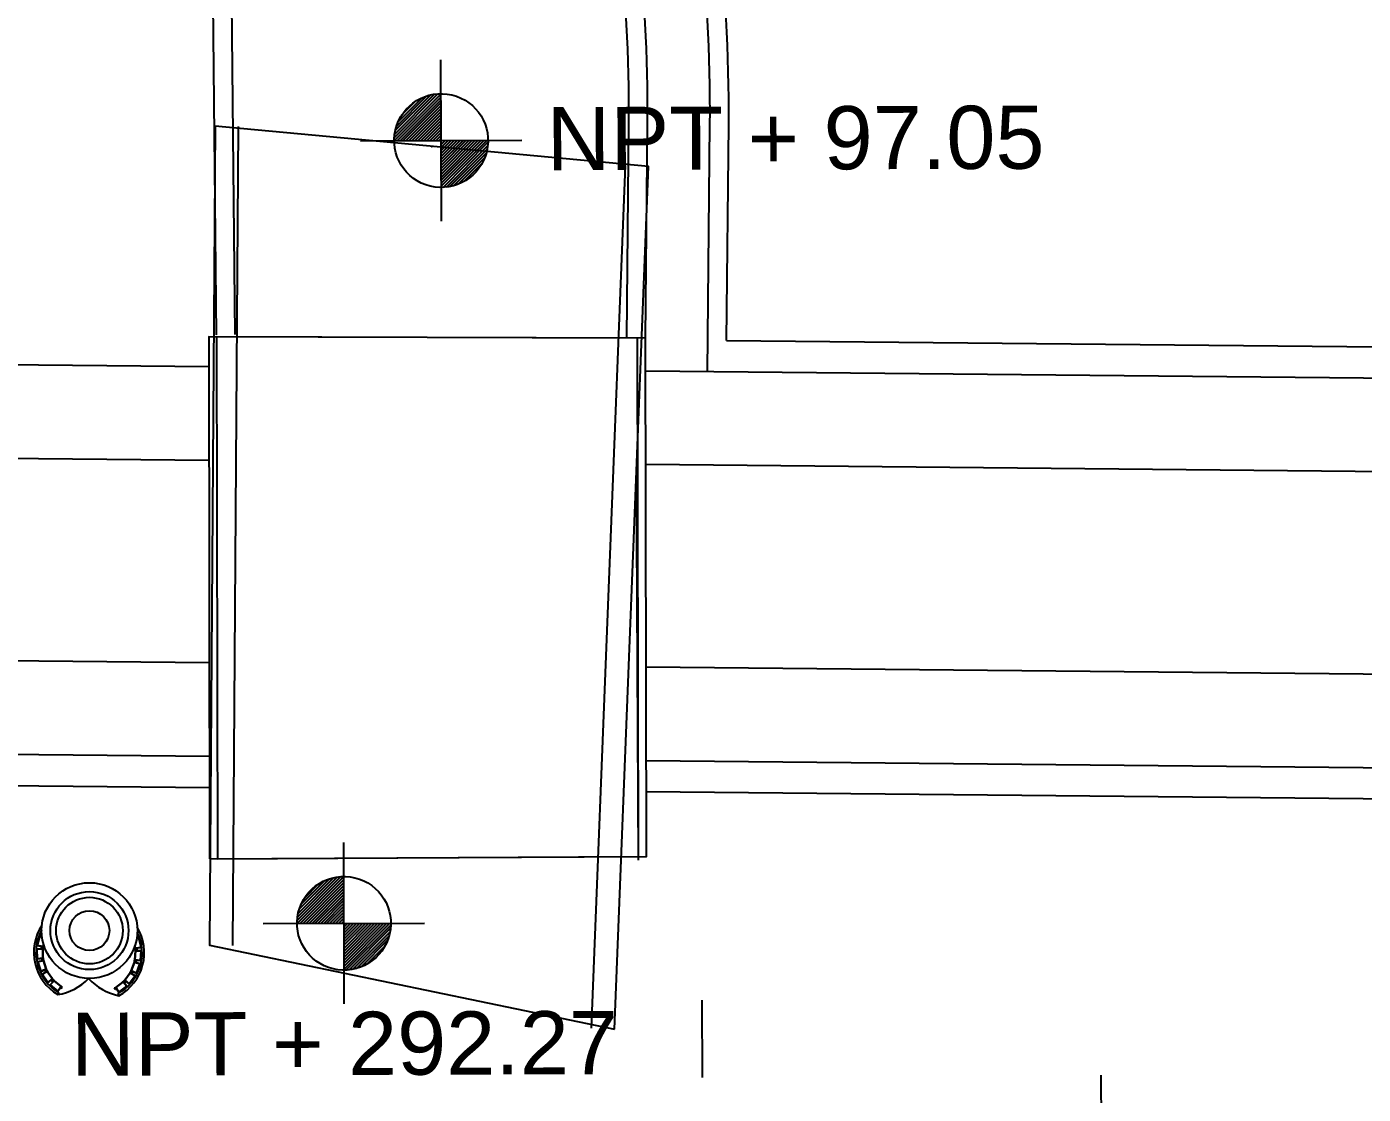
# Model space of a CAD drawing. Header units: millimetres. Extents: x 793 to 3159, y 750 to 2095.
# Drawn here: x 1310.57 to 1319.14, y 994.16 to 1001.01 of the extents above; entities that cross this region are included whole.
import ezdxf

# ---------------------------------------------------------------- set-up
doc = ezdxf.new("R2010")
doc.units = ezdxf.units.MM
for name, pattern in [('XR-CASETA$0$CONTINUA', [0]), ('XR-CASETA$0$HIDDEN', [9.524999999999999, 6.349999999999999, -3.174999999999999]), ('XR-CASETA$1$HIDDEN2', [4.7624999999999975, 3.174999999999999, -1.587499999999999])]:
    doc.linetypes.add(name, pattern=pattern)
for name, color, linetype in [('CVL_PT_PROY', 1, 'Continuous'), ('puente', 30, 'Continuous'), ('XR-CASETA$0$A-NIVEL', 4, 'Continuous'), ('XR-CASETA$0$A-Piso', 1, 'Continuous'), ('XR-CASETA$0$AI-CXF', 241, 'Continuous'), ('XR-CASETA$0$XR-PLAN MAESTRO$0$ARQ-MOBILIARIO', 1, 'Continuous'), ('XR-CASETA$1$A-MUROS-BAJO', 3, 'Continuous'), ('XR-CASETA$1$A-PROYECCIONES', 2, 'XR-CASETA$1$HIDDEN2')]:
    doc.layers.add(name, color=color, linetype=linetype)
doc.styles.add('XR-CASETA$0$kobalt', font='arial.ttf')

# ---------------------------------------------------------------- blocks, each defined once
blk = doc.blocks.new('XR-CASETA$0$NIVEL')
for p, q in [((0, -0.2554373083977452), (0, 0.2554373083977452)), ((-0.1484046465194524, -4.01701645387e-05), (-2.8422e-12, 0.1483644763520715)), ((-0.1480846658097334, 0.009740250192408), (-0.0097402502161685, 0.1480846657868824)), ((-0.147013592344706, 0.0202717633055727), (-0.0202717633302427, 0.147013592320036)), ((-0.1449608939166183, 0.0317849013808882), (-0.0317849014037393, 0.1449608938937672)), ((-0.1415157178672644, 0.0446905170765604), (-0.0446905171003209, 0.1415157178444133)), ((-0.1389040367286043, -2.09184e-11), (-2.8422e-12, 0.1389040367048437)), ((-0.1357886857114181, 0.0598779888814534), (-0.0598779889043044, 0.1357886856876576)), ((-0.1294435970813765, -2.09184e-11), (-2.8422e-12, 0.129443597057616)), ((-0.1247601133901526, 0.0803670008499467), (-0.0803670008727977, 0.1247601133673015)), ((-0.1199831574341488, -2.09184e-11), (-2.8422e-12, 0.1199831574103882)), ((-0.1105227177860115, -2.09184e-11), (-2.8422e-12, 0.1105227177631605)), ((-0.1010622781387838, -2.09184e-11), (-2.8422e-12, 0.1010622781150232)), ((-0.091601838491556, -2.09184e-11), (-2.8422e-12, 0.0916018384677955)), ((-0.0821413988434188, -2.09184e-11), (-2.8422e-12, 0.0821413988205677)), ((-0.072680959196191, -2.09184e-11), (-2.8422e-12, 0.0726809591724305)), ((-0.0632205195489633, -2.09184e-11), (-2.8422e-12, 0.0632205195252027)), ((-0.05376007990082599, -2.09184e-11), (-2.8422e-12, 0.0537600798779749)), ((-0.0442996402535982, -2.09184e-11), (-2.8422e-12, 0.0442996402307472)), ((-0.2554373083983137, 0), (0.2554373083983137, 0)), ((-0.0348392006063705, -2.09184e-11), (-2.8422e-12, 0.0348392005835194)), ((-0.0253787609582332, -2.09184e-11), (-2.8422e-12, 0.0253787609353822)), ((-0.015918321311915, -2.09184e-11), (-2.8422e-12, 0.0159183212881544)), ((-0.0064578816646872, -2.09184e-11), (-2.8422e-12, 0.0064578816400172)), ((-2.8422e-12, -0.0030025580072106), (0.0030025579834501, -2.09184e-11)), ((-2.8422e-12, -0.0124629976544384), (0.0124629976306778, -2.09184e-11)), ((-2.8422e-12, -0.0219234373016661), (0.0219234372779056, -2.09184e-11)), ((-2.8422e-12, -0.0313838769488939), (0.0313838769260428, -2.09184e-11)), ((-2.8422e-12, -0.0408443165970312), (0.0408443165732706, -2.09184e-11)), ((-2.8422e-12, -0.0503047562442589), (0.0503047562204984, -2.09184e-11)), ((-2.8422e-12, -0.0597651958914867), (0.0597651958686356, -2.09184e-11)), ((-2.8422e-12, -0.0692256355396239), (0.0692256355158634, -2.09184e-11)), ((-2.8422e-12, -0.0786860751868517), (0.0786860751630911, -2.09184e-11)), ((-2.8422e-12, -0.0881465148340794), (0.0881465148112284, -2.09184e-11)), ((-2.8422e-12, -0.0976069544822167), (0.0976069544584562, -2.09184e-11)), ((-2.8422e-12, -0.1070673941285349), (0.1070673941056839, -2.09184e-11)), ((-2.8422e-12, -0.1165278337766722), (0.1165278337538211, -2.09184e-11)), ((-2.8422e-12, -0.1259882734238999), (0.1259882734010489, -2.09184e-11)), ((-2.8422e-12, -0.1354487130720372), (0.1354487130473672, -2.09184e-11)), ((-2.8422e-12, -0.144909152719265), (0.1449091526955044, -2.09184e-11)), ((0.0060899468461457, -0.1482796455184143), (0.1482796454946538, -0.0060899468689968)), ((0.0163261410615405, -0.1475038909502473), (0.1475038909273962, -0.0163261410843916)), ((0.0274457977265001, -0.1458446739334249), (0.1458446739096644, -0.0274457977493512)), ((0.0397760712793343, -0.1429748400269091), (0.142974840004058, -0.0397760713021853)), ((0.0539669818025459, -0.1382443691509252), (0.1382443691280741, -0.053966981825397)), ((0.0717826238477528, -0.129889166754765), (0.1298891667310045, -0.0717826238706039))]:
    blk.add_line(p, q)
blk.add_circle((0, 0), 0.1484046519540825)
blk = doc.blocks.new('XR-CASETA$0$XR-PLAN MAESTRO$0$A$C79107217')
at = {"layer": 'XR-CASETA$0$XR-PLAN MAESTRO$0$ARQ-MOBILIARIO'}
for p, q in [((0.0204119103785558, 0.3347278035409147), (0.0250990946389038, 0.3540486402134206)), ((0.0204119103785843, 0.3347278035409431), (0.0250990946389038, 0.3540486402134491)), ((0.0250990946389607, 0.3540486402136764), (0.020411910378499, 0.3347278035406305)), ((0.0364528160902467, 0.3738342327331736), (0.0214372172214894, 0.311939091179255)), ((0.0364528160902467, 0.3738342327331736), (0.0214372172214894, 0.311939091179255)), ((0.0214372172214894, 0.311939091179255), (0.0364528160902467, 0.3738342327331736)), ((0.0503356544976441, 0.3688095174270529), (0.0317042063974498, 0.3748673004978401)), ((0.031743367201841, 0.3749767326713709), (0.0364528160902467, 0.3738342327331736)), ((0.031743367201841, 0.3749767326713709), (0.0364528160902467, 0.3738342327331736)), ((0.0364528160902467, 0.3738342327331736), (0.031743367201841, 0.3749767326713709)), ((0.0390239416713314, 0.3729982633047939), (0.0364528160902467, 0.3738342327331736)), ((0.0364528160902467, 0.3738342327331736), (0.050256531974668, 0.3693461266047961)), ((0.6576146756025594, 0.3688095174270529), (0.6762461237027253, 0.3748673004978401)), ((0.6714975140099569, 0.3738342327331736), (0.6576937981255071, 0.3693461266047961)), ((0.6689263884288721, 0.3729982633047939), (0.6714975140099569, 0.3738342327331736)), ((0.6762069628983342, 0.3749767326713709), (0.6714975140099569, 0.3738342327331736)), ((0.6762069628983342, 0.3749767326713709), (0.6714975140099569, 0.3738342327331736)), ((0.6714975140099569, 0.3738342327331736), (0.6762069628983342, 0.3749767326713709)), ((0.6714975140099569, 0.3738342327331736), (0.6865131128787141, 0.311939091179255)), ((0.6714975140099569, 0.3738342327331736), (0.6865131128787141, 0.311939091179255)), ((0.6865131128787141, 0.311939091179255), (0.6714975140099569, 0.3738342327331736)), ((0.6875384197216193, 0.3347278035409147), (0.6828512354612997, 0.3540486402134206)), ((0.6875384197216193, 0.3347278035409431), (0.6828512354612714, 0.3540486402134491)), ((0.6828512354612144, 0.3540486402136764), (0.6875384197216761, 0.3347278035406305)), ((0.0150777909487374, 0.2491007999247188), (0.0141318025964949, 0.2689595393624984)), ((0.0150777909487374, 0.2491007999247188), (0.0141318025964949, 0.2689595393624984)), ((0.0141318025964949, 0.2689595393627258), (0.0150777909487374, 0.2491007999245767)), ((0.0146108104374321, 0.2909118049245478), (0.0194513729842072, 0.2911423893381197)), ((0.0146108104374321, 0.2909118049245478), (0.0194513729842072, 0.2911423893381197)), ((0.0194513729842072, 0.2911423893381197), (0.0146108104374321, 0.2909118049245478)), ((0.0214372172214894, 0.311939091179255), (0.0167277683403313, 0.3130815911156901)), ((0.0214372172214894, 0.311939091179255), (0.0167277683403313, 0.3130815911156901)), ((0.0167277683403313, 0.3130815911156901), (0.0214372172214894, 0.311939091179255)), ((0.0562841083665546, 0.2900828999270573), (0.0194513729842072, 0.2911423893381197)), ((0.0194513729842072, 0.2911423893381197), (0.0562841083665546, 0.2900828999270573)), ((0.0194513729842072, 0.2911423893381197), (0.0224818878610904, 0.2275240528544486)), ((0.0194513729842072, 0.2911423893381197), (0.0224818878610904, 0.2275240528544486)), ((0.0224818878610904, 0.2275240528544486), (0.0194513729842072, 0.2911423893381197)), ((0.0214372172214894, 0.311939091179255), (0.0550976627509385, 0.3064502409726799)), ((0.0585136971785119, 0.305893204338787), (0.0214372172214894, 0.311939091179255)), ((0.0562841083665546, 0.2900828999270573), (0.0590471308944416, 0.2320799189049296)), ((0.0590471308944416, 0.2320799189049296), (0.0562841083665546, 0.2900828999270573)), ((0.6516662217336205, 0.2900828999270573), (0.6489031992057335, 0.2320799189049296)), ((0.6489031992057335, 0.2320799189049296), (0.6516662217336205, 0.2900828999270573)), ((0.6494366329216917, 0.305893204338787), (0.6865131128787141, 0.311939091179255)), ((0.6516662217336205, 0.2900828999270573), (0.6884989571159679, 0.2911423893381197)), ((0.6884989571159679, 0.2911423893381197), (0.6516662217336205, 0.2900828999270573)), ((0.6865131128787141, 0.311939091179255), (0.652852667349265, 0.3064502409726799)), ((0.6884989571159679, 0.2911423893381197), (0.6854684422391131, 0.2275240528544486)), ((0.6884989571159679, 0.2911423893381197), (0.6854684422391131, 0.2275240528544486)), ((0.6854684422391131, 0.2275240528544486), (0.6884989571159679, 0.2911423893381197)), ((0.6865131128787141, 0.311939091179255), (0.6912225617598438, 0.3130815911156901)), ((0.6865131128787141, 0.311939091179255), (0.6912225617598438, 0.3130815911156901)), ((0.6912225617598438, 0.3130815911156901), (0.6865131128787141, 0.311939091179255)), ((0.6933395196627714, 0.2909118049245478), (0.6884989571159679, 0.2911423893381197)), ((0.6933395196627714, 0.2909118049245478), (0.6884989571159679, 0.2911423893381197)), ((0.6884989571159679, 0.2911423893381197), (0.6933395196627714, 0.2909118049245478)), ((0.6928725391514661, 0.2491007999247188), (0.6938185275037086, 0.2689595393624984)), ((0.6928725391514661, 0.2491007999247188), (0.6938185275037086, 0.2689595393624984)), ((0.6938185275037086, 0.2689595393627258), (0.6928725391514376, 0.2491007999245767)), ((0.0224818878610904, 0.2275240528544486), (0.0176413253217334, 0.2272934684412462)), ((0.0224818878610904, 0.2275240528544486), (0.0176413253217334, 0.2272934684412462)), ((0.0176413253217334, 0.2272934684412462), (0.0224818878610904, 0.2275240528544486)), ((0.0218560696366979, 0.2054252984015648), (0.0264355922523123, 0.2070102865890817)), ((0.0218560696366979, 0.2054252984015648), (0.0264355922523123, 0.2070102865890817)), ((0.0264355922523123, 0.2070102865890817), (0.0218560696367263, 0.2054252984015648)), ((0.0224818878610904, 0.2275240528544486), (0.0590471308944416, 0.2320799189049296)), ((0.0590471308944416, 0.2320799189049296), (0.0224818878610904, 0.2275240528544486)), ((0.0620748357113996, 0.2163706946582806), (0.0264355922523123, 0.2070102865890817)), ((0.0264355922523123, 0.2070102865890817), (0.0620748357113996, 0.2163706946582806)), ((0.0264355922523123, 0.2070102865890817), (0.0472667065826329, 0.1468227344447541)), ((0.0264355922523123, 0.2070102865890817), (0.0472667065826329, 0.1468227344447541)), ((0.0472667065826329, 0.1468227344447541), (0.0264355922523123, 0.2070102865890817)), ((0.0340836554988755, 0.1654394964978678), (0.0275811328842508, 0.1842273017362004)), ((0.0340836554988755, 0.1654394964978678), (0.0275811328842508, 0.1842273017362004)), ((0.0275811328842508, 0.1842273017362572), (0.0340836554988755, 0.165439496497811)), ((0.0620748357113996, 0.2163706946582806), (0.0810672645606303, 0.1614956753202534)), ((0.0810672645606303, 0.1614956753202534), (0.0620748357113996, 0.2163706946582806)), ((0.6458754943888039, 0.2163706946582806), (0.6268830655395732, 0.1614956753202534)), ((0.6268830655395732, 0.1614956753202534), (0.6458754943887755, 0.2163706946582806)), ((0.6458754943887755, 0.2163706946582806), (0.6815147378478912, 0.2070102865890817)), ((0.6815147378478912, 0.2070102865890817), (0.6458754943888039, 0.2163706946582806)), ((0.6854684422391131, 0.2275240528544486), (0.6489031992057335, 0.2320799189049296)), ((0.6489031992057335, 0.2320799189049296), (0.6854684422391131, 0.2275240528544486)), ((0.6815147378478912, 0.2070102865890817), (0.6606836235175706, 0.1468227344447541)), ((0.6815147378478912, 0.2070102865890817), (0.6606836235175706, 0.1468227344447541)), ((0.6606836235175706, 0.1468227344447541), (0.6815147378478912, 0.2070102865890817)), ((0.6738666746013281, 0.1654394964978678), (0.6803691972159243, 0.1842273017362004)), ((0.6738666746013281, 0.1654394964978678), (0.6803691972159243, 0.1842273017362004)), ((0.6803691972159527, 0.1842273017362572), (0.6738666746012996, 0.165439496497811)), ((0.6860942604634773, 0.2054252984015648), (0.6815147378478912, 0.2070102865890817)), ((0.6860942604634773, 0.2054252984015648), (0.6815147378478912, 0.2070102865890817)), ((0.6815147378478912, 0.2070102865890817), (0.6860942604634773, 0.2054252984015648)), ((0.6854684422391131, 0.2275240528544486), (0.6903090047784417, 0.2272934684412462)), ((0.6854684422391131, 0.2275240528544486), (0.6903090047784417, 0.2272934684412462)), ((0.6903090047784417, 0.2272934684412462), (0.6854684422391131, 0.2275240528544486)), ((0.0750485093461748, 0.1594125638872299), (0.0426377983031614, 0.1453429604452765)), ((0.0750485093461748, 0.1594125638872299), (0.0426377983031614, 0.1453429604452765)), ((0.0472667065826329, 0.1468227344447541), (0.0426871839740954, 0.1452377462596814)), ((0.0472667065826329, 0.1468227344447541), (0.0426871839740954, 0.1452377462596814)), ((0.0426871839740954, 0.1452377462596814), (0.0472667065826329, 0.1468227344447541)), ((0.0472667065826329, 0.1468227344447541), (0.0810672645606303, 0.1614956753202534)), ((0.0810672645606303, 0.1614956753202534), (0.0472667065826329, 0.1468227344447541)), ((0.05289217698862099, 0.125442821453106), (0.0568396539861453, 0.1282538070979058)), ((0.05289217698862099, 0.125442821453106), (0.0568396539861453, 0.1282538070979058)), ((0.0568396539861453, 0.1282538070979058), (0.05289217698862099, 0.125442821453106)), ((0.0883981259716507, 0.1472757880540882), (0.0568396539861453, 0.1282538070979058)), ((0.0568396539861453, 0.1282538070979058), (0.0883981259716507, 0.1472757880540882)), ((0.0568396539861453, 0.1282538070979058), (0.0937837547742788, 0.0763730768185269)), ((0.0568396539861453, 0.1282538070979058), (0.0937837547743072, 0.0763730768185269)), ((0.0937837547743072, 0.0763730768185269), (0.0568396539861453, 0.1282538070979058)), ((0.0758897619152492, 0.0905216345111626), (0.0643575007485708, 0.1067164293048108)), ((0.0758897619152492, 0.0905216345111626), (0.0643575007485708, 0.1067164293048108)), ((0.0643575007484856, 0.1067164293049529), (0.0758897619153345, 0.0905216345110489)), ((0.0810672645606303, 0.1614956753202534), (0.0750485093461748, 0.1594125638872299)), ((0.0750485093461748, 0.1594125638872299), (0.0810672645606303, 0.1614956753202534)), ((0.0883981259716507, 0.1472757880540882), (0.1220813075091769, 0.0999743781126199)), ((0.1220813075091769, 0.0999743781126199), (0.0883981259716507, 0.1472757880540882)), ((0.0937837547743072, 0.0763730768185269), (0.1220813075091769, 0.0999743781126199)), ((0.1220813075091769, 0.0999743781126199), (0.0937837547743072, 0.0763730768185269)), ((0.1331214227211319, 0.0883958385243204), (0.1082004019239662, 0.0612533324501499)), ((0.1082004019239662, 0.0612533324501499), (0.1331214227211319, 0.0883958385243204)), ((0.1331214227211319, 0.0883958385243204), (0.1787665459003733, 0.0525001169005464)), ((0.1787665459003733, 0.0525001169005464), (0.1331214227211319, 0.0883958385243204)), ((0.5748289073790716, 0.0883958385243204), (0.5291837841998303, 0.0525001169005464)), ((0.5291837841998303, 0.0525001169005464), (0.5748289073790716, 0.0883958385243204)), ((0.5748289073790716, 0.0883958385243204), (0.5997499281762089, 0.0612533324501499)), ((0.5997499281762089, 0.0612533324501499), (0.5748289073790716, 0.0883958385243204)), ((0.6195522041285244, 0.1472757880540882), (0.5858690225909982, 0.0999743781126199)), ((0.5858690225909982, 0.0999743781126199), (0.6195522041285244, 0.1472757880540882)), ((0.6141665753258962, 0.0763730768185269), (0.5858690225909982, 0.0999743781126199)), ((0.5858690225909982, 0.0999743781126199), (0.6141665753258962, 0.0763730768185269)), ((0.6511106761140582, 0.1282538070979058), (0.6141665753258962, 0.0763730768185269)), ((0.6511106761140582, 0.1282538070979058), (0.6141665753258962, 0.0763730768185269)), ((0.6141665753258962, 0.0763730768185269), (0.6511106761140582, 0.1282538070979058)), ((0.6195522041285244, 0.1472757880540882), (0.6511106761140582, 0.1282538070979058)), ((0.6511106761140582, 0.1282538070979058), (0.6195522041285244, 0.1472757880540882)), ((0.6606836235175706, 0.1468227344447541), (0.6268830655395732, 0.1614956753202534)), ((0.6268830655395732, 0.1614956753202534), (0.6606836235175706, 0.1468227344447541)), ((0.6268830655395732, 0.1614956753202534), (0.6329018207540003, 0.1594125638872299)), ((0.6329018207540003, 0.1594125638872299), (0.6268830655395732, 0.1614956753202534)), ((0.632060568184926, 0.0905216345111626), (0.6435928293516043, 0.1067164293048108)), ((0.632060568184926, 0.0905216345111626), (0.6435928293516043, 0.1067164293048108)), ((0.6435928293516895, 0.1067164293049529), (0.6320605681848406, 0.0905216345110489)), ((0.6329018207540003, 0.1594125638872299), (0.6653125317970421, 0.1453429604452765)), ((0.6329018207540003, 0.1594125638872299), (0.6653125317970421, 0.1453429604452765)), ((0.6550581531115826, 0.125442821453106), (0.6511106761140582, 0.1282538070979058)), ((0.6550581531115826, 0.125442821453106), (0.6511106761140582, 0.1282538070979058)), ((0.6511106761140582, 0.1282538070979058), (0.6550581531115826, 0.125442821453106)), ((0.6606836235175706, 0.1468227344447541), (0.6652631461261082, 0.1452377462596814)), ((0.6606836235175706, 0.1468227344447541), (0.6652631461261082, 0.1452377462596814)), ((0.6652631461261082, 0.1452377462596814), (0.6606836235175706, 0.1468227344447541)), ((0.0937837547742788, 0.0763730768185269), (0.0898362777828368, 0.0735620911780757)), ((0.0937837547743072, 0.0763730768185269), (0.0898362777828368, 0.0735620911780473)), ((0.0898362777828368, 0.0735620911780757), (0.0937837547743072, 0.0763730768185269)), ((0.1052047716542859, 0.0574440786874675), (0.1082004019239662, 0.0612533324501499)), ((0.1052047716542859, 0.0574440786874675), (0.1082004019239662, 0.0612533324501499)), ((0.1082004019239662, 0.0612533324501499), (0.1052047716542859, 0.0574440786874675)), ((0.1082004019239662, 0.0612533324501499), (0.1582644978391272, 0.0218824922563385)), ((0.1082004019239662, 0.0612533324501499), (0.1582644978391272, 0.0218824922563385)), ((0.1582644978391272, 0.0218824922563385), (0.1082004019239662, 0.0612533324501499)), ((0.1371092280865866, 0.0304166135889261), (0.1214815035826007, 0.0427063919778732)), ((0.1371092280865866, 0.0304166135889261), (0.1214815035826007, 0.0427063919778732)), ((0.1214815035825723, 0.0427063919779016), (0.1371092280866435, 0.0304166135888977)), ((0.1582644978391272, 0.0218824922563385), (0.1552688675740512, 0.018073238499511)), ((0.1582644978391272, 0.0218824922563385), (0.1552688675740512, 0.018073238499511)), ((0.1552688675740512, 0.018073238499511), (0.1582644978391272, 0.0218824922563385)), ((0.1648094551270276, 0.0123273916209712), (0.1576878740300742, -7.5486691458e-06)), ((0.1648094551270276, 0.0123273916209712), (0.1576878740300742, -7.5486691458e-06)), ((0.1582644978391272, 0.0218824922563385), (0.1787665459003733, 0.0525001169005464)), ((0.1787665459003733, 0.0525001169005464), (0.1582644978391272, 0.0218824922563385)), ((0.1800262620625119, 0.0386836743622325), (0.1859913119599241, 0.0490154438542163)), ((0.5279240680376632, 0.0386836743622325), (0.5219590181402795, 0.0490154438542163)), ((0.549685832261048, 0.0218824922563385), (0.5291837841998303, 0.0525001169005464)), ((0.5291837841998303, 0.0525001169005464), (0.549685832261048, 0.0218824922563385)), ((0.5431408749731759, 0.0123273916209712), (0.5502624560701009, -7.5486691458e-06)), ((0.5431408749731759, 0.0123273916209712), (0.5502624560701009, -7.5486691458e-06)), ((0.5997499281762089, 0.0612533324501499), (0.549685832261048, 0.0218824922563385)), ((0.5997499281762089, 0.0612533324501499), (0.549685832261048, 0.0218824922563385)), ((0.549685832261048, 0.0218824922563385), (0.5997499281762089, 0.0612533324501499)), ((0.549685832261048, 0.0218824922563385), (0.5526814625261522, 0.018073238499511)), ((0.549685832261048, 0.0218824922563385), (0.5526814625261522, 0.018073238499511)), ((0.5526814625261239, 0.018073238499511), (0.549685832261048, 0.0218824922563385)), ((0.5708411020135884, 0.0304166135889261), (0.5864688265176028, 0.0427063919778732)), ((0.5708411020135884, 0.0304166135889261), (0.5864688265176028, 0.0427063919778732)), ((0.5864688265176313, 0.0427063919779016), (0.5708411020135316, 0.0304166135888977)), ((0.6027455584458892, 0.0574440786874675), (0.5997499281762089, 0.0612533324501499)), ((0.6027455584458892, 0.0574440786874675), (0.5997499281762089, 0.0612533324501499)), ((0.5997499281762089, 0.0612533324501499), (0.6027455584458892, 0.0574440786874675)), ((0.6141665753258962, 0.0763730768185269), (0.6181140523173668, 0.0735620911780757)), ((0.6141665753258962, 0.0763730768185269), (0.6181140523173668, 0.0735620911780473)), ((0.6181140523173668, 0.0735620911780757), (0.6141665753258962, 0.0763730768185269))]:
    blk.add_line(p, q, dxfattribs=at)
for radius in [0.3069626190475372, 0.2502830761912149, 0.2135005522267223, 0.12768380305576]:
    blk.add_circle((0.3539751650500875, 0.4138550180235257), radius, dxfattribs=at)
for centre, radius, start, end in [((0.3155192964333082, 0.2733644939641238), 0.3156628448064862, 147.8560938153954, 240.0000000000076), ((0.3924310336668668, 0.2733644939641238), 0.3156628448064862, 299.9999999999925, 32.14390618460453), ((0.3155192964333082, 0.2733644939641238), 0.3014196826126058, 152.9665165883915, 240.0000000000076), ((0.3924310336668668, 0.2733644939641238), 0.3014196826126058, 299.9999999999925, 27.03348341160848), ((0.3155192964333082, 0.2733644939641238), 0.2709860687416113, 172.6963399189498, 176.3945691868048), ((0.3155192964333082, 0.2733644939641238), 0.2590559689467917, 169.1752776943297, 177.9236940445468), ((0.3924310336668668, 0.2733644939641238), 0.2590559689467917, 2.076305955453146, 10.82472230567029), ((0.3924310336668668, 0.2733644939641238), 0.2709860687416113, 3.605430813195245, 7.303660081050128), ((0.3155192964333082, 0.2733644939641238), 0.2709860687416113, 189.0599762825531, 192.7582055504487), ((0.3155192964333082, 0.2733644939641238), 0.2590559689467917, 187.5308514099696, 194.2873304081868), ((0.3924310336668668, 0.2733644939641238), 0.2590559689467917, 345.7126695918132, 352.4691485900305), ((0.3924310336668668, 0.2733644939641238), 0.2709860687416113, 347.2417944495513, 350.9400237174468), ((0.3155192964333082, 0.2733644939641238), 0.2709860687416113, 205.3208307705088, 209.1218419140384), ((0.3155192964333082, 0.2733644939641238), 0.2590559689467917, 203.894487773636, 210.6509667718456), ((0.3155192964333082, 0.2733644939641238), 0.2709860687416113, 221.7872490097881, 225.4854782777099), ((0.3155192964333082, 0.2733644939641238), 0.2590559689467917, 220.2581241372497, 227.0146031354824), ((0.0988655449824023, 0.3416598341135), 0.3466939094534726, 279.7684270309698, 317.3778458431797), ((0.6090847851178012, 0.3416598341135), 0.3466939094534682, 222.6221541568203, 260.2315729690303), ((0.3924310336668668, 0.2733644939641238), 0.2590559689467917, 312.9853968645177, 319.7418758627504), ((0.3924310336668668, 0.2733644939641238), 0.2709860687416113, 314.51452172229, 318.2127509902106), ((0.3924310336668668, 0.2733644939641238), 0.2590559689467917, 329.3490332281544, 336.105512226364), ((0.3924310336668668, 0.2733644939641238), 0.2709860687416113, 330.8781580859616, 334.6791692294912), ((0.3155192964333082, 0.2733644939641238), 0.2709860687416113, 238.1508853734721, 240.0000000000076), ((0.3155192964333082, 0.2733644939641238), 0.2590559689467917, 236.6217605008855, 240.0000000000076), ((0.3924310336668668, 0.2733644939641238), 0.2590559689467917, 299.9999999999925, 303.3782394991146), ((0.3924310336668668, 0.2733644939641238), 0.2709860687416113, 299.9999999999925, 301.8491146265279)]:
    blk.add_arc(centre, radius, start, end, dxfattribs=at)

msp = doc.modelspace()

# ---------------------------------------------------------------- linework, layer by layer
at = {"layer": 'CVL_PT_PROY', "color": 1}
msp.add_point((1313.167594961263, 1000.24252720171, -96.5458544233042), dxfattribs=at)
at = {"layer": 'puente', "elevation": -0.02985442330420085}
msp.add_lwpolyline([(1314.338613411769, 994.5806497711594), (1314.556551415997, 1000.113681492224), (1311.778638506529, 1000.371372911195), (1311.742647281968, 995.1191976826105)], close=True, dxfattribs=at)
for points in [[(1311.8926437602, 995.1181698119292), (1311.928634984761, 1000.370345040513)], [(1314.406667640019, 1000.119585194327), (1314.188729635791, 994.5865534732613)]]:
    msp.add_lwpolyline(points, dxfattribs=at)
at = {"layer": 'XR-CASETA$0$A-Piso', "linetype": 'XR-CASETA$0$CONTINUA', "ltscale": 0.5, "elevation": 294.2829109419043}
for points in [[(1311.787520948937, 999.0345602499558), (1311.759123616079, 1001.809482220393, 0.1265682629170276), (1310.984652463218, 1004.697173997314), (1309.408859717289, 1007.489172754854, -0.0821154354470449), (1308.431831399188, 1010.563347851587, -0.1669233576774865), (1309.61496053735, 1016.818455694159), (1310.900196640975, 1019.075007603293)], [(1311.907514665716, 999.0357882128178), (1311.879117333091, 1001.810710183489, 0.1265682629170363), (1311.089156757102, 1004.756155795948), (1309.514613782659, 1007.545940200924, -0.0820503109790653), (1308.550591811097, 1010.580551471804, -0.1669233576774866), (1309.719233653702, 1016.759066156889), (1311.004469757792, 1019.015618066025)], [(1314.417312864271, 999.0140899698658), (1314.430737927697, 1000.38812230032, 0.1316524975872823), (1313.181212979537, 1005.240561873664), (1311.331397908405, 1008.51807498168, -0.0807051610867587), (1310.589312217731, 1010.875880279334, -0.1669233576774785), (1311.509255487082, 1015.739545760726), (1312.798577244057, 1018.003271050935)], [(1314.537307136974, 999.0129175588575), (1314.550732200168, 1000.386949889311, 0.1316524975872854), (1313.285717273656, 1005.299543672067), (1311.437319057852, 1008.57454638695, -0.08061030258611), (1310.708072629641, 1010.893083899318, -0.156705970376587), (1311.470905947439, 1015.417729878593, -0.156705970376587)]]:
    msp.add_lwpolyline(points, format="xyb", dxfattribs=at)
at = {"layer": 'XR-CASETA$0$A-Piso', "color": 3, "linetype": 'XR-CASETA$0$CONTINUA', "ltscale": 0.5, "elevation": 294.2829109419043}
for points in [[(1314.935239953531, 998.7993907781661), (1314.950713108872, 1000.383041852228, 0.1316524975872829), (1313.634064919938, 1005.496149667203), (1311.79047240812, 1008.762637608118, -0.0802771356454859), (1311.103940669729, 1010.950429299035, -0.0027443082060997), (1311.093190755917, 1011.027622139975, -0.0027443082060997)], [(1315.057188244427, 998.9982088215081), (1315.070707381341, 1000.381869441684, 0.1316524975872843), (1313.738569213822, 1005.555131465837), (1311.896444369664, 1008.819018984331, -0.0801717126599271), (1311.222701081406, 1010.967632919018, -0.0013000993436719), (1311.217590597802, 1011.003570078921)]]:
    msp.add_lwpolyline(points, format="xyb", dxfattribs=at)
at = {"layer": 'XR-CASETA$0$A-Piso', "color": 3, "linetype": 'XR-CASETA$0$CONTINUA', "ltscale": 0.5, "elevation": 290.8266836555404}
for points in [[(1315.057188244427, 998.9982088215081), (1333.169202802929, 998.8212443257903)], [(1301.698762440902, 998.9287185545077), (1311.737884559519, 998.8306307257453)], [(1314.537674828045, 998.8032752113452), (1333.167248784272, 998.6212538712041)], [(1301.684431056078, 996.4297297392047), (1311.74234040757, 996.3314583490737)], [(1314.542058113444, 996.3041035437434), (1333.142833231082, 996.1223635844224)], [(1301.683284090643, 996.2297313999195), (1311.742697016811, 996.1314453186603)], [(1314.54240891569, 996.1040905698485), (1333.140879212424, 995.9223731300697)]]:
    msp.add_lwpolyline(points, dxfattribs=at)
at = {"layer": 'XR-CASETA$0$A-Piso', "linetype": 'XR-CASETA$0$CONTINUA', "ltscale": 0.5, "elevation": 290.8266836555404}
for points in [[(1301.6953215453, 998.3287235357234), (1311.738954387009, 998.2305916345031)], [(1314.538727233382, 998.2032362905825), (1333.161386728993, 998.0212825088483)], [(1301.687871951446, 997.0297247582207), (1311.741270580078, 996.9314974403158)], [(1314.541005708105, 996.9041424647389), (1333.148695286126, 996.7223349472426)]]:
    msp.add_lwpolyline(points, dxfattribs=at)
at = {"layer": 'XR-CASETA$0$AI-CXF', "color": 5, "linetype": 'XR-CASETA$0$CONTINUA', "transparency": 33554687, "extrusion": (1.394105962354376e-06, 0.0002454544549542483, 0.9999999698750832)}
msp.add_line((1314.493472448308, 995.6646630237974, 294.2829090945677), (1314.479014282761, 998.1644093071534, 294.2822955408438), dxfattribs=at)
at = {"layer": 'XR-CASETA$0$AI-CXF', "color": 5, "linetype": 'XR-CASETA$0$CONTINUA', "transparency": 33554687, "elevation": 294.2829109419043}
for points in [[(1311.743515853734, 995.6721803125379), (1314.543138040597, 995.6883729140523), (1314.537307136974, 999.0129175588575), (1311.737545118984, 999.0210143797594)], [(1311.79371251433, 995.672470642236), (1314.49333697966, 995.6880848719245), (1314.487306095085, 999.0130621600895), (1311.787546160873, 999.0208697785272)]]:
    msp.add_lwpolyline(points, close=True, dxfattribs=at)
at = {"layer": 'XR-CASETA$1$A-MUROS-BAJO', "linetype": 'XR-CASETA$0$CONTINUA', "ltscale": 0.5}
msp.add_line((1314.89868097125, 994.7657050731634, 290.3939441184484), (1314.901586870561, 994.2701857152931, 290.3939441184484), dxfattribs=at)
at = {"layer": 'XR-CASETA$1$A-PROYECCIONES', "linetype": 'XR-CASETA$0$HIDDEN', "ltscale": 0.5}
msp.add_line((1317.456187024711, 994.2864058349476, -2.173316344459636), (1317.503923675133, 986.1462623082075, -2.173316344459636), dxfattribs=at)

# ---------------------------------------------------------------- block references
at = {"layer": 'XR-CASETA$0$A-NIVEL', "linetype": 'XR-CASETA$0$CONTINUA', "extrusion": (-0.01568037189736641, 0.003726592304422413, 0.9998701107878748), "rotation": 103.5444713836234}
for p, xscale, yscale, zscale in [((-1276.817637984047, 1050.951887392946, 276.6149384212117), 2.025000000000008, 2.025000000000008, 2.025000000000008), ((-1271.789650127803, 1051.506259315867, 276.6035445154408), 2.025000000000007, 2.025000000000007, 2.025000000000007)]:
    msp.add_blockref('XR-CASETA$0$NIVEL', p, dxfattribs=dict(at, xscale=xscale, yscale=yscale, zscale=zscale))
at = {"layer": 'XR-CASETA$0$XR-PLAN MAESTRO$0$ARQ-MOBILIARIO', "color": 204, "rotation": 358.9839286265972}
msp.add_blockref('XR-CASETA$0$XR-PLAN MAESTRO$0$A$C79107217', (1310.612087300123, 994.8052639178525, -2.173316344459636), dxfattribs=at)

# ---------------------------------------------------------------- texts
at = {"layer": 'XR-CASETA$0$A-NIVEL', "color": 1, "linetype": 'XR-CASETA$0$CONTINUA', "extrusion": (-0.01568037189736642, 0.003726592304422413, 0.9998701107878748), "char_height": 0.4049999999999991, "attachment_point": 1, "style": 'XR-CASETA$0$kobalt'}
for s, insert, text_direction in [('NPT + 97.05', (1313.903024251737, 1000.494402204337, 293.5268317552806), (0.9998724490299268, 0.003093856482893993, 0.01566887752711647)), ('NPT + 292.27', (1310.854390225235, 994.6865378894756, 293.5152605445887), (0.9998724490299268, 0.003093856482894104, 0.01566887752711648))]:
    msp.add_mtext_dynamic_manual_height_columns(s, width=62.33527147951008, gutter_width=1.5, heights=[0], dxfattribs=dict(at, insert=insert, text_direction=text_direction))

doc.saveas('drawing.dxf')
